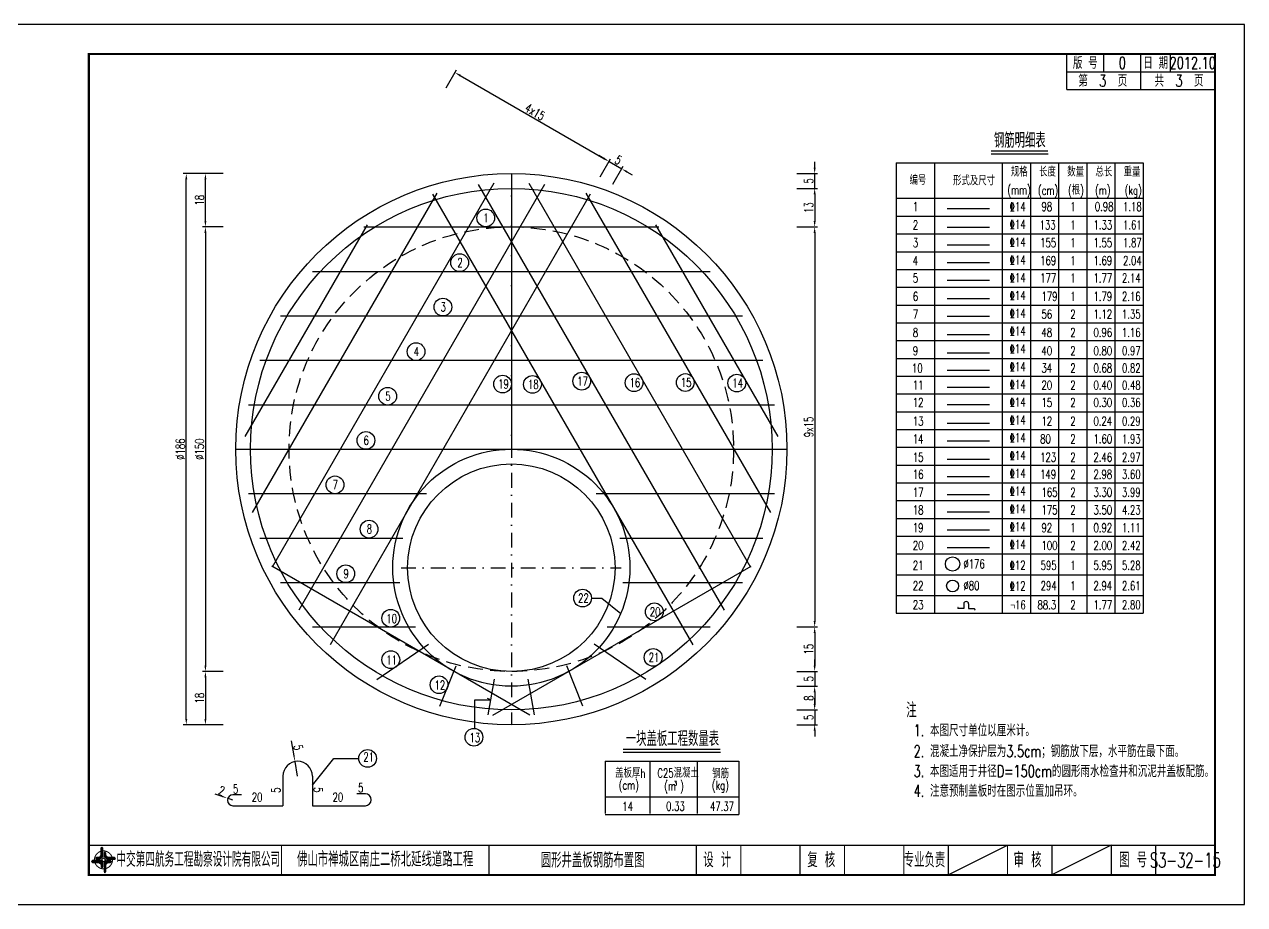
# Model space of a CAD drawing. Extents: x 5781 to 12795, y 1434 to 2653.
# Drawn here: x 7469.6 to 7881.4, y 1795.1 to 2092.1 of the extents above; entities that cross this region are included whole.
import ezdxf
from ezdxf.enums import TextEntityAlignment as Align

# ---------------------------------------------------------------- set-up
doc = ezdxf.new("R2010")
doc.units = 0
doc.header["$LTSCALE"] = 5
doc.header["$PDMODE"] = 32
doc.header["$PDSIZE"] = 0.3
doc.linetypes.add('DASHDOT', pattern=[1, 0.5, -0.25, 0, -0.25])
doc.linetypes.add('HIDDEN', pattern=[0.375, 0.25, -0.125])
doc.layers.get('0').update_dxf_attribs({"linetype": 'CONTINUOUS'})
doc.layers.get('Defpoints').update_dxf_attribs({"linetype": 'CONTINUOUS'})
for name, color, linetype in [('中心线', 2, 'DASHDOT'), ('图框', 7, 'CONTINUOUS'), ('尺寸标注', 4, 'CONTINUOUS'), ('文字', 7, 'CONTINUOUS'), ('文字字符', 7, 'CONTINUOUS'), ('结构', 7, 'CONTINUOUS'), ('钢筋', 1, 'CONTINUOUS')]:
    doc.layers.add(name, color=color, linetype=linetype)
doc.styles.get("Standard").update_dxf_attribs({"font": 'simplex1.shx', "width": 0.7, "bigfont": 'hztxt.shx'})
doc.dimstyles.new('比例1：10', dxfattribs={"dimtxt": 3, "dimasz": 2, "dimexe": 1, "dimexo": 1, "dimgap": 0.5, "dimtad": 1, "dimzin": 13, "dimdsep": 46, "dimtxsty": 'Standard', "dimcen": -0.09, "dimclrd": 256, "dimclre": 256, "dimclrt": 7, "dimaunit": 1, "dimazin": 0, "dimtfac": 0.0005, "dimtix": 1, "dimtmove": 2, "dimatfit": 3, "dimfxl": 0, "dimtolj": 1, "dimtzin": 13, "dimarcsym": 0})

# ---------------------------------------------------------------- blocks, each defined once
blk = doc.blocks.new('series')
at = {"width": 0.75}
for tag, height, p in [('页码', 4, (-35, -19)), ('图名', 5, (-220, -282)), ('图号', 5, (-20, -282))]:
    blk.add_attdef(tag, text='', height=height, dxfattribs=at).set_placement(p, align=Align.MIDDLE_CENTER)
blk = doc.blocks.new('tb')
at = {"lineweight": -3}
h = blk.add_hatch(color=256, dxfattribs=at)
h.paths.add_polyline_path([(-1.23, -0.13), (-3.78, -0.14), (-4.14, -0.41), (-1.4, -0.44), (-0.56, -1.24), (-0.54, -2.62), (-0.27, -2.2), (-0.26, -1.06)])
h.paths.add_polyline_path([(0.13, -1.08), (0.14, -3.86), (0.41, -4.26), (0.44, -1.24), (1.25, -0.43), (2.66, -0.43), (2.26, -0.16), (1.07, -0.15)])
h.paths.add_polyline_path([(1.08, 0.3), (3.62, 0.3), (4.02, 0.56), (1.25, 0.57), (0.43, 1.39), (0.43, 2.8), (0.16, 2.41), (0.15, 1.24)])
h.paths.add_polyline_path([(-0.28, 1.21), (-0.28, 3.99), (-0.56, 4.39), (-0.57, 1.41), (-1.38, 0.6), (-2.74, 0.56), (-2.33, 0.3), (-1.2, 0.29)])
for p, q in [((-0.56, 4.39), (-0.57, 1.41)), ((-1.38, 0.6), (-2.74, 0.56)), ((-0.57, 1.41), (-1.38, 0.6)), ((0.43, 2.8), (0.43, 1.39)), ((0.43, 1.39), (1.25, 0.57)), ((1.25, 0.57), (4.02, 0.56)), ((-4.14, -0.41), (-1.4, -0.44)), ((-1.4, -0.44), (-0.56, -1.24)), ((-0.56, -1.24), (-0.54, -2.62)), ((0.41, -4.26), (0.44, -1.24)), ((0.44, -1.24), (1.25, -0.43)), ((1.25, -0.43), (2.66, -0.43))]:
    blk.add_line(p, q, dxfattribs=at)
at = {"lineweight": -3, "flags": 128}
for points in [[(-0.9, 3.99), (-0.9, 1.58), (-1.53, 0.91), (-2.34, 0.91), (-2.74, 0.56), (-2.33, 0.3), (-1.2, 0.29), (-0.28, 1.21), (-0.28, 3.99), (-0.56, 4.39)], [(-0.04, 0.77), (0.68, 0.04), (-0.04, -0.69), (-0.77, 0.05)], [(3.62, 0.92), (1.43, 0.92), (0.77, 1.54), (0.77, 2.38), (0.43, 2.8), (0.16, 2.41), (0.15, 1.24), (1.08, 0.3), (3.62, 0.3), (4.02, 0.56)], [(-3.73, -0.76), (-1.54, -0.76), (-0.89, -1.39), (-0.89, -2.21), (-0.54, -2.62), (-0.27, -2.2), (-0.26, -1.06), (-1.23, -0.13), (-3.78, -0.14), (-4.14, -0.41)], [(0.75, -3.85), (0.75, -1.43), (1.4, -0.78), (2.26, -0.78), (2.66, -0.43), (2.26, -0.16), (1.07, -0.15), (0.13, -1.08), (0.14, -3.86), (0.41, -4.26)]]:
    blk.add_lwpolyline(points, close=True, dxfattribs=at)
at = {"lineweight": -3, "const_width": 0.35, "flags": 128}
for points in [[(-0.9, 3.02, 0.324167), (-3.16, -0.14)], [(2.88, 0.92, 0.324403), (-0.24, 3.15)], [(0.75, -2.86, 0.325418), (3.02, 0.26)], [(-2.98, -0.76, 0.322976), (0.14, -2.98)]]:
    blk.add_lwpolyline(points, format="xyb", dxfattribs=at)
blk = doc.blocks.new('*D688')
at = {"layer": 'Defpoints', "color": 0, "ltscale": 0.5}
for p in [(7530.71, 2041.79), (7633.95, 2041.79), (7633.95, 2023.79)]:
    blk.add_point(p, dxfattribs=at)
at = {"layer": '尺寸标注', "lineweight": -2, "ltscale": 0.5}
for p, q in [((7536.71, 2041.79), (7529.71, 2041.79)), ((7530.71, 2025.79), (7530.71, 2039.79)), ((7536.71, 2023.79), (7529.71, 2023.79))]:
    blk.add_line(p, q, dxfattribs=at)
at = {"layer": '尺寸标注', "ltscale": 0.5}
for points in [[(7530.38, 2039.79), (7531.05, 2039.79), (7530.71, 2041.79)], [(7530.38, 2025.79), (7531.05, 2025.79), (7530.71, 2023.79)]]:
    blk.add_solid(points, dxfattribs=at)
at = {"layer": '尺寸标注', "color": 7, "ltscale": 0.5, "insert": (7528.71, 2032.79), "char_height": 3, "attachment_point": 5, "rotation": 90}
blk.add_mtext('\\A1;18', dxfattribs=at)
blk = doc.blocks.new('*D689')
at = {"layer": 'Defpoints', "color": 0, "ltscale": 0.5}
for p in [(7633.95, 2023.79), (7530.71, 1873.79), (7633.95, 1873.79)]:
    blk.add_point(p, dxfattribs=at)
at = {"layer": '尺寸标注', "lineweight": -2, "ltscale": 0.5}
for p, q in [((7536.71, 2023.79), (7529.71, 2023.79)), ((7530.71, 2021.79), (7530.71, 1875.79)), ((7536.71, 1873.79), (7529.71, 1873.79))]:
    blk.add_line(p, q, dxfattribs=at)
at = {"layer": '尺寸标注', "ltscale": 0.5}
for points in [[(7530.38, 2021.79), (7531.05, 2021.79), (7530.71, 2023.79)], [(7530.38, 1875.79), (7531.05, 1875.79), (7530.71, 1873.79)]]:
    blk.add_solid(points, dxfattribs=at)
at = {"layer": '尺寸标注', "color": 7, "ltscale": 0.5, "insert": (7528.71, 1948.79), "char_height": 3, "attachment_point": 5, "rotation": 90}
blk.add_mtext('\\A1;∅150', dxfattribs=at)
blk = doc.blocks.new('*D690')
at = {"layer": 'Defpoints', "color": 0, "ltscale": 0.5}
for p in [(7633.95, 1873.79), (7530.71, 1855.79), (7633.95, 1855.79)]:
    blk.add_point(p, dxfattribs=at)
at = {"layer": '尺寸标注', "lineweight": -2, "ltscale": 0.5}
for p, q in [((7536.71, 1873.79), (7529.71, 1873.79)), ((7530.71, 1871.79), (7530.71, 1857.79)), ((7536.71, 1855.79), (7529.71, 1855.79))]:
    blk.add_line(p, q, dxfattribs=at)
at = {"layer": '尺寸标注', "ltscale": 0.5}
for points in [[(7530.38, 1871.79), (7531.05, 1871.79), (7530.71, 1873.79)], [(7530.38, 1857.79), (7531.05, 1857.79), (7530.71, 1855.79)]]:
    blk.add_solid(points, dxfattribs=at)
at = {"layer": '尺寸标注', "color": 7, "ltscale": 0.5, "insert": (7528.71, 1864.79), "char_height": 3, "attachment_point": 5, "rotation": 90}
blk.add_mtext('\\A1;18', dxfattribs=at)
blk = doc.blocks.new('*D691')
at = {"layer": 'Defpoints', "color": 0, "ltscale": 0.5}
for p in [(7524.25, 2041.79), (7633.95, 2041.79), (7633.95, 1855.79)]:
    blk.add_point(p, dxfattribs=at)
at = {"layer": '尺寸标注', "lineweight": -2, "ltscale": 0.5}
for p, q in [((7530.25, 2041.79), (7523.25, 2041.79)), ((7524.25, 1857.79), (7524.25, 2039.79)), ((7530.25, 1855.79), (7523.25, 1855.79))]:
    blk.add_line(p, q, dxfattribs=at)
at = {"layer": '尺寸标注', "ltscale": 0.5}
for points in [[(7523.92, 2039.79), (7524.59, 2039.79), (7524.25, 2041.79)], [(7523.92, 1857.79), (7524.59, 1857.79), (7524.25, 1855.79)]]:
    blk.add_solid(points, dxfattribs=at)
at = {"layer": '尺寸标注', "color": 7, "ltscale": 0.5, "insert": (7522.25, 1948.79), "char_height": 3, "attachment_point": 5, "rotation": 90}
blk.add_mtext('\\A1;∅186', dxfattribs=at)
blk = doc.blocks.new('*D692')
at = {"layer": 'Defpoints', "color": 0, "ltscale": 0.5}
for p in [(7671.23, 2043.37), (7599.31, 1928.79), (7603.64, 1926.29)]:
    blk.add_point(p, dxfattribs=at)
at = {"layer": '尺寸标注', "lineweight": -2, "ltscale": 0.5}
for p, q in [((7665.17, 2046.87), (7663.44, 2047.87)), ((7663.9, 2040.67), (7667.4, 2046.74)), ((7666.9, 2045.87), (7671.23, 2043.37)), ((7668.23, 2038.17), (7671.73, 2044.24)), ((7672.97, 2042.37), (7674.7, 2041.37))]:
    blk.add_line(p, q, dxfattribs=at)
at = {"layer": '尺寸标注', "ltscale": 0.5}
for points in [[(7665.34, 2047.16), (7665.01, 2046.58), (7666.9, 2045.87)], [(7673.13, 2042.66), (7672.8, 2042.08), (7671.23, 2043.37)]]:
    blk.add_solid(points, dxfattribs=at)
at = {"layer": '尺寸标注', "color": 7, "ltscale": 0.5, "insert": (7670.07, 2046.35), "char_height": 3, "attachment_point": 5, "rotation": 330}
blk.add_mtext('\\A1;5', dxfattribs=at)
blk = doc.blocks.new('*D693')
at = {"layer": 'Defpoints', "color": 0, "ltscale": 0.5}
for p in [(7666.9, 2045.87), (7585.28, 2024.5), (7637.24, 1994.5)]:
    blk.add_point(p, dxfattribs=at)
at = {"layer": '尺寸标注', "lineweight": -2, "ltscale": 0.5}
for p, q in [((7611.94, 2070.67), (7615.44, 2076.74)), ((7616.67, 2074.87), (7665.17, 2046.87)), ((7663.9, 2040.67), (7667.4, 2046.74))]:
    blk.add_line(p, q, dxfattribs=at)
at = {"layer": '尺寸标注', "ltscale": 0.5}
for points in [[(7616.84, 2075.16), (7616.51, 2074.58), (7614.94, 2075.87)], [(7665.34, 2047.16), (7665.01, 2046.58), (7666.9, 2045.87)]]:
    blk.add_solid(points, dxfattribs=at)
at = {"layer": '尺寸标注', "color": 7, "ltscale": 0.5, "insert": (7641.92, 2062.6), "char_height": 3, "attachment_point": 5, "rotation": 330}
blk.add_mtext('\\A1;4x15', dxfattribs=at)
blk = doc.blocks.new('*D694')
at = {"layer": 'Defpoints', "color": 0, "ltscale": 0.5}
for p in [(7633.95, 2041.79), (7736.3, 2041.79), (7633.95, 2036.79)]:
    blk.add_point(p, dxfattribs=at)
at = {"layer": '尺寸标注', "lineweight": -2, "ltscale": 0.5}
for p, q in [((7736.3, 2043.79), (7736.3, 2045.79)), ((7730.3, 2041.79), (7737.3, 2041.79)), ((7736.3, 2036.79), (7736.3, 2041.79)), ((7730.3, 2036.79), (7737.3, 2036.79)), ((7736.3, 2034.79), (7736.3, 2032.79))]:
    blk.add_line(p, q, dxfattribs=at)
at = {"layer": '尺寸标注', "ltscale": 0.5}
for points in [[(7735.96, 2043.79), (7736.63, 2043.79), (7736.3, 2041.79)], [(7735.96, 2034.79), (7736.63, 2034.79), (7736.3, 2036.79)]]:
    blk.add_solid(points, dxfattribs=at)
at = {"layer": '尺寸标注', "color": 7, "ltscale": 0.5, "insert": (7734.3, 2039.29), "char_height": 3, "attachment_point": 5, "rotation": 90}
blk.add_mtext('\\A1;5', dxfattribs=at)
blk = doc.blocks.new('*D695')
at = {"layer": 'Defpoints', "color": 0, "ltscale": 0.5}
for p in [(7633.95, 2036.79), (7633.95, 2023.79), (7736.3, 2023.79)]:
    blk.add_point(p, dxfattribs=at)
at = {"layer": '尺寸标注', "lineweight": -2, "ltscale": 0.5}
for p, q in [((7730.3, 2036.79), (7737.3, 2036.79)), ((7736.3, 2034.79), (7736.3, 2025.79)), ((7730.3, 2023.79), (7737.3, 2023.79))]:
    blk.add_line(p, q, dxfattribs=at)
at = {"layer": '尺寸标注', "ltscale": 0.5}
for points in [[(7735.96, 2034.79), (7736.63, 2034.79), (7736.3, 2036.79)], [(7735.96, 2025.79), (7736.63, 2025.79), (7736.3, 2023.79)]]:
    blk.add_solid(points, dxfattribs=at)
at = {"layer": '尺寸标注', "color": 7, "ltscale": 0.5, "insert": (7734.3, 2030.29), "char_height": 3, "attachment_point": 5, "rotation": 90}
blk.add_mtext('\\A1;13', dxfattribs=at)
blk = doc.blocks.new('*D696')
at = {"layer": 'Defpoints', "color": 0, "ltscale": 0.5}
for p in [(7633.95, 2023.79), (7701.03, 1888.79), (7736.3, 1888.79)]:
    blk.add_point(p, dxfattribs=at)
at = {"layer": '尺寸标注', "lineweight": -2, "ltscale": 0.5}
for p, q in [((7730.3, 2023.79), (7737.3, 2023.79)), ((7736.3, 2021.79), (7736.3, 1890.79)), ((7730.3, 1888.79), (7737.3, 1888.79))]:
    blk.add_line(p, q, dxfattribs=at)
at = {"layer": '尺寸标注', "ltscale": 0.5}
for points in [[(7735.96, 2021.79), (7736.63, 2021.79), (7736.3, 2023.79)], [(7735.96, 1890.79), (7736.63, 1890.79), (7736.3, 1888.79)]]:
    blk.add_solid(points, dxfattribs=at)
at = {"layer": '尺寸标注', "color": 7, "ltscale": 0.5, "insert": (7734.3, 1956.29), "char_height": 3, "attachment_point": 5, "rotation": 90}
blk.add_mtext('\\A1;9x15', dxfattribs=at)
blk = doc.blocks.new('*D697')
at = {"layer": 'Defpoints', "color": 0, "ltscale": 0.5}
for p in [(7666.26, 1888.79), (7633.95, 1873.79), (7736.3, 1873.79)]:
    blk.add_point(p, dxfattribs=at)
at = {"layer": '尺寸标注', "lineweight": -2, "ltscale": 0.5}
for p, q in [((7730.3, 1888.79), (7737.3, 1888.79)), ((7736.3, 1886.79), (7736.3, 1875.79)), ((7730.3, 1873.79), (7737.3, 1873.79))]:
    blk.add_line(p, q, dxfattribs=at)
at = {"layer": '尺寸标注', "ltscale": 0.5}
for points in [[(7735.96, 1886.79), (7736.63, 1886.79), (7736.3, 1888.79)], [(7735.96, 1875.79), (7736.63, 1875.79), (7736.3, 1873.79)]]:
    blk.add_solid(points, dxfattribs=at)
at = {"layer": '尺寸标注', "color": 7, "ltscale": 0.5, "insert": (7734.3, 1881.29), "char_height": 3, "attachment_point": 5, "rotation": 90}
blk.add_mtext('\\A1;15', dxfattribs=at)
blk = doc.blocks.new('*D698')
at = {"layer": 'Defpoints', "color": 0, "ltscale": 0.5}
for p in [(7633.95, 1873.79), (7633.95, 1868.79), (7736.3, 1868.79)]:
    blk.add_point(p, dxfattribs=at)
at = {"layer": '尺寸标注', "lineweight": -2, "ltscale": 0.5}
for p, q in [((7736.3, 1875.79), (7736.3, 1877.79)), ((7730.3, 1873.79), (7737.3, 1873.79)), ((7736.3, 1873.79), (7736.3, 1868.79)), ((7730.3, 1868.79), (7737.3, 1868.79)), ((7736.3, 1866.79), (7736.3, 1864.79))]:
    blk.add_line(p, q, dxfattribs=at)
at = {"layer": '尺寸标注', "ltscale": 0.5}
for points in [[(7735.96, 1875.79), (7736.63, 1875.79), (7736.3, 1873.79)], [(7735.96, 1866.79), (7736.63, 1866.79), (7736.3, 1868.79)]]:
    blk.add_solid(points, dxfattribs=at)
at = {"layer": '尺寸标注', "color": 7, "ltscale": 0.5, "insert": (7734.3, 1871.29), "char_height": 3, "attachment_point": 5, "rotation": 90}
blk.add_mtext('\\A1;5', dxfattribs=at)
blk = doc.blocks.new('*D699')
at = {"layer": 'Defpoints', "color": 0, "ltscale": 0.5}
for p in [(7633.95, 1868.79), (7633.95, 1860.79), (7736.3, 1860.79)]:
    blk.add_point(p, dxfattribs=at)
at = {"layer": '尺寸标注', "lineweight": -2, "ltscale": 0.5}
for p, q in [((7730.3, 1868.79), (7737.3, 1868.79)), ((7736.3, 1866.79), (7736.3, 1862.79)), ((7730.3, 1860.79), (7737.3, 1860.79))]:
    blk.add_line(p, q, dxfattribs=at)
at = {"layer": '尺寸标注', "ltscale": 0.5}
for points in [[(7735.96, 1866.79), (7736.63, 1866.79), (7736.3, 1868.79)], [(7735.96, 1862.79), (7736.63, 1862.79), (7736.3, 1860.79)]]:
    blk.add_solid(points, dxfattribs=at)
at = {"layer": '尺寸标注', "color": 7, "ltscale": 0.5, "insert": (7734.3, 1864.79), "char_height": 3, "attachment_point": 5, "rotation": 90}
blk.add_mtext('\\A1;8', dxfattribs=at)
blk = doc.blocks.new('*D700')
at = {"layer": 'Defpoints', "color": 0, "ltscale": 0.5}
for p in [(7633.95, 1860.79), (7633.95, 1855.79), (7736.3, 1855.79)]:
    blk.add_point(p, dxfattribs=at)
at = {"layer": '尺寸标注', "lineweight": -2, "ltscale": 0.5}
for p, q in [((7736.3, 1862.79), (7736.3, 1864.79)), ((7730.3, 1860.79), (7737.3, 1860.79)), ((7736.3, 1860.79), (7736.3, 1855.79)), ((7730.3, 1855.79), (7737.3, 1855.79)), ((7736.3, 1853.79), (7736.3, 1851.79))]:
    blk.add_line(p, q, dxfattribs=at)
at = {"layer": '尺寸标注', "ltscale": 0.5}
for points in [[(7735.96, 1862.79), (7736.63, 1862.79), (7736.3, 1860.79)], [(7735.96, 1853.79), (7736.63, 1853.79), (7736.3, 1855.79)]]:
    blk.add_solid(points, dxfattribs=at)
at = {"layer": '尺寸标注', "color": 7, "ltscale": 0.5, "insert": (7734.3, 1858.29), "char_height": 3, "attachment_point": 5, "rotation": 90}
blk.add_mtext('\\A1;5', dxfattribs=at)
blk = doc.blocks.new('DIM')
at = {"layer": '尺寸标注'}
blk.add_solid([(-1, -0.125), (-1, 0.125), (0, 0)], dxfattribs=at)
blk = doc.blocks.new('123')
at = {"layer": '图框'}
blk.add_lwpolyline([(6201.38, 2092.12), (6201.38, 2389.12), (5781.38, 2389.12), (5781.38, 2092.12)], close=True, dxfattribs=at)

msp = doc.modelspace()

# ---------------------------------------------------------------- linework, layer by layer
for p, q in [((7795.8445, 2048.435), (7815.0738, 2048.435)), ((7671.6288, 1846.5365), (7704.4757, 1846.5365))]:
    msp.add_line(p, q)
at = {"const_width": 0.4}
for points in [[(7795.8445, 2049.435), (7815.0738, 2049.435)], [(7671.6288, 1847.5365), (7704.4757, 1847.5365)]]:
    msp.add_lwpolyline(points, dxfattribs=at)
at = {"layer": '中心线', "ltscale": 2}
for p, q in [((7633.949, 2041.7896), (7633.949, 1855.7896)), ((7540.949, 1948.7896), (7726.949, 1948.7896)), ((7596.7262, 1908.7896), (7671.0055, 1908.7896))]:
    msp.add_line(p, q, dxfattribs=at)
at = {"layer": '图框'}
for p, q in [((7821.3768, 2070.1207), (7821.3768, 2082.1207)), ((7833.8768, 2076.1207), (7833.8768, 2082.1207)), ((7846.3768, 2076.1207), (7846.3768, 2082.1207)), ((7856.3768, 2076.1207), (7856.3768, 2082.1207)), ((7821.3768, 2076.1207), (7871.3768, 2076.1207)), ((7846.3768, 2070.1207), (7846.3768, 2076.1207)), ((7821.3768, 2070.1207), (7871.3768, 2070.1207)), ((7781.3768, 1805.1207), (7801.3768, 1815.1207)), ((7836.3768, 1815.1207), (7816.3768, 1805.1207))]:
    msp.add_line(p, q, dxfattribs=at)
for points, const_width in [([(7871.3768, 2082.1207), (7491.3768, 2082.1207), (7491.3768, 1805.1207), (7871.3768, 1805.1207), (7871.3768, 2082.1207)], 0.7), ([(7491.3768, 1815.1207), (7871.3768, 1815.1207)], 0.4), ([(7556.3768, 1815.1207), (7556.3768, 1805.1207)], 0.4), ([(7626.3768, 1805.1207), (7626.3768, 1815.1207)], 0.4), ([(7696.3768, 1805.1207), (7696.3768, 1815.1207)], 0.4), ([(7711.3768, 1805.1207), (7711.3768, 1815.1207)], 0.4), ([(7731.3768, 1805.1207), (7731.3768, 1815.1207)], 0.4), ([(7746.3768, 1805.1207), (7746.3768, 1815.1207)], 0.4), ([(7766.3768, 1805.1207), (7766.3768, 1815.1207)], 0.4), ([(7766.3768, 1805.1207), (7766.3768, 1815.1207)], 0.4), ([(7781.3768, 1805.1207), (7781.3768, 1815.1207)], 0.4), ([(7801.3768, 1805.1207), (7801.3768, 1815.1207)], 0.4), ([(7816.3768, 1805.1207), (7816.3768, 1815.1207)], 0.4), ([(7836.3768, 1805.1207), (7836.3768, 1815.1207)], 0.4), ([(7851.3768, 1805.1207), (7851.3768, 1815.1207)], 0.4)]:
    msp.add_lwpolyline(points, dxfattribs=dict(at, const_width=const_width))
at = {"layer": '尺寸标注', "ltscale": 0.5}
for p, q in [((7660.9869, 1898.544), (7664.4243, 1898.544)), ((7664.4243, 1898.544), (7670.8382, 1893.3239)), ((7621.5741, 1854.5809), (7621.5741, 1864.1801)), ((7621.5741, 1864.1801), (7627.0298, 1864.1801)), ((7627.0298, 1864.1801), (7625.8657, 1864.6254))]:
    msp.add_line(p, q, dxfattribs=at)
at = {"layer": '尺寸标注', "color": 1}
for p, q in [((7786.5807, 1895.0515), (7784.7611, 1895.0515)), ((7786.5807, 1896.571), (7786.5807, 1895.0515)), ((7788.2425, 1896.571), (7788.2425, 1895.0515)), ((7788.2425, 1895.0515), (7790.2297, 1895.0515)), ((7556.8385, 1838.4626), (7556.8385, 1828.488)), ((7566.8385, 1838.4626), (7566.8385, 1828.488)), ((7584.6769, 1832.5126), (7581.8006, 1832.5126)), ((7542.8826, 1832.1494), (7540.0063, 1832.1494)), ((7540.0063, 1828.488), (7556.8385, 1828.488)), ((7566.8385, 1828.488), (7584.6769, 1828.488))]:
    msp.add_line(p, q, dxfattribs=at)
at = {"layer": '尺寸标注'}
for p, q in [((7559.6859, 1850.3357), (7560.5898, 1845.3503)), ((7561.8385, 1838.4626), (7560.9466, 1843.3824)), ((7566.8385, 1835.3873), (7574.083, 1844.4446)), ((7574.083, 1844.4446), (7582.4488, 1844.4446)), ((7533.8563, 1832.5235), (7536.241, 1831.6686)), ((7540.0063, 1830.3187), (7538.1237, 1830.9936))]:
    msp.add_line(p, q, dxfattribs=at)
for centre in [(7625.2939, 2026.8087), (7616.5148, 2011.7261), (7610.8588, 1996.7537), (7601.7862, 1981.703), (7631.0023, 1970.7622), (7641.0741, 1970.6567), (7657.7114, 1971.7418), (7675.3611, 1971.2297), (7692.6455, 1971.2852), (7710.0316, 1971.1055), (7592.2072, 1966.6446), (7584.8814, 1951.737), (7574.4306, 1936.7522), (7585.9294, 1921.8051), (7578.0742, 1906.7572), (7657.9917, 1898.544), (7593.2575, 1891.7494), (7682.1898, 1893.9068), (7593.2667, 1877.7626), (7681.8042, 1878.522), (7609.5433, 1869.3145), (7621.3251, 1851.596), (7585.4441, 1844.4446)]:
    msp.add_circle(centre, 2.9952, dxfattribs=at)
at = {"layer": '尺寸标注', "color": 1}
for centre, radius, start, end in [((7784.7611, 1895.2378), 0.1863, 90, 270), ((7787.4116, 1896.571), 0.8309, 0, 180), ((7790.2297, 1894.6698), 0.1863, 270, 90), ((7561.8385, 1838.4626), 5, 0, 180), ((7584.6769, 1830.5003), 2.0123, 270, 90), ((7540.0063, 1830.3187), 1.8307, 90, 270)]:
    msp.add_arc(centre, radius, start, end, dxfattribs=at)
at = {"layer": '文字'}
for p, q in [((7809.1009, 2045.435), (7809.1009, 1893.435)), ((7818.6155, 2045.435), (7818.6155, 1893.435)), ((7828.1301, 2045.435), (7828.1301, 1893.435)), ((7837.6447, 2045.435), (7837.6447, 1893.435)), ((7763.7591, 2033.435), (7847.1593, 2033.435)), ((7763.7591, 2027.435), (7847.1593, 2027.435)), ((7763.7591, 2021.435), (7847.1593, 2021.435)), ((7763.7591, 2015.435), (7847.1593, 2015.435)), ((7763.7591, 2009.435), (7847.1593, 2009.435)), ((7763.7591, 2003.435), (7847.1593, 2003.435)), ((7763.7591, 1997.435), (7847.1593, 1997.435)), ((7763.7591, 1991.435), (7847.1593, 1991.435)), ((7763.7591, 1985.435), (7847.1593, 1985.435)), ((7763.7591, 1979.435), (7847.1593, 1979.435)), ((7763.7591, 1973.435), (7847.1593, 1973.435)), ((7763.7591, 1967.435), (7847.1593, 1967.435)), ((7763.7591, 1961.435), (7847.1593, 1961.435)), ((7763.7591, 1955.435), (7847.1593, 1955.435)), ((7763.7591, 1949.435), (7847.1593, 1949.435)), ((7763.7591, 1943.435), (7847.1593, 1943.435)), ((7763.7591, 1937.435), (7847.1593, 1937.435)), ((7763.7591, 1931.435), (7847.1593, 1931.435)), ((7763.7591, 1925.435), (7847.1593, 1925.435)), ((7763.7591, 1919.435), (7847.1593, 1919.435)), ((7763.7591, 1913.435), (7847.1593, 1913.435)), ((7763.7591, 1906.435), (7847.1593, 1906.435)), ((7763.7591, 1899.435), (7847.1593, 1899.435)), ((7680.6444, 1843.5365), (7680.6444, 1825.9095)), ((7696.6444, 1843.5365), (7696.6444, 1825.9095)), ((7665.6444, 1831.5365), (7710.7492, 1831.5365))]:
    msp.add_line(p, q, dxfattribs=at)
at = {"layer": '文字字符', "color": 1, "linetype": 'ByBlock'}
for p, q in [((7763.7591, 2045.435), (7763.7591, 1893.435)), ((7763.7591, 2045.435), (7847.1593, 2045.435)), ((7847.1593, 2045.435), (7847.1593, 1893.435)), ((7763.7591, 1893.435), (7847.1593, 1893.435)), ((7665.6444, 1843.5365), (7710.7492, 1843.5365)), ((7665.6444, 1843.5365), (7665.6444, 1825.9095)), ((7710.7492, 1843.5365), (7710.7492, 1825.5365)), ((7665.6444, 1825.5365), (7710.7492, 1825.5365))]:
    msp.add_line(p, q, dxfattribs=at)
at = {"layer": '文字字符', "linetype": 'ByBlock'}
for p, q in [((7776.7591, 2045.435), (7776.7591, 1893.435)), ((7799.5864, 2045.435), (7799.5864, 1893.435))]:
    msp.add_line(p, q, dxfattribs=at)
at = {"layer": '结构'}
for centre, radius in [((7633.949, 1948.7896), 93), ((7633.949, 1908.7896), 35)]:
    msp.add_circle(centre, radius, dxfattribs=at)
at = {"layer": '结构', "linetype": 'HIDDEN', "ltscale": 4}
msp.add_circle((7633.949, 1948.7896), 75, dxfattribs=at)
at = {"layer": '钢筋'}
for p, q in [((7628.0643, 2038.597), (7553.2311, 1908.9822)), ((7633.949, 2038.7832), (7633.949, 1948.7896)), ((7639.8337, 2038.597), (7714.6668, 1908.9822)), ((7608.7821, 2035.1993), (7546.5326, 1927.38)), ((7645.0959, 2038.0966), (7562.1803, 1894.4826)), ((7660.5033, 2034.783), (7572.7537, 1882.7962)), ((7607.3947, 2034.783), (7695.1443, 1882.7962)), ((7622.8021, 2038.0966), (7705.7177, 1894.4826)), ((7659.1159, 2035.1993), (7721.3654, 1927.38)), ((7780.9816, 2029.9588), (7795.3119, 2029.9588)), ((7585.2825, 2024.4968), (7544.0514, 1953.0825)), ((7584.1996, 2023.7896), (7683.6984, 2023.7896)), ((7682.6155, 2024.4968), (7723.8465, 1953.0825)), ((7780.9816, 2023.754), (7795.3119, 2023.754)), ((7780.9816, 2017.7733), (7795.3119, 2017.7733)), ((7780.9816, 2011.7268), (7795.3119, 2011.7268)), ((7566.8669, 2008.7896), (7701.031, 2008.7896)), ((7780.9816, 2005.8591), (7795.3119, 2005.8591)), ((7780.9816, 1999.6422), (7795.3119, 1999.6422)), ((7556.0067, 1993.7896), (7711.8913, 1993.7896)), ((7780.9816, 1993.6645), (7795.3119, 1993.6645)), ((7780.9816, 1987.4809), (7795.3119, 1987.4809)), ((7780.9816, 1981.2865), (7795.3119, 1981.2865)), ((7549.0962, 1978.7896), (7718.8018, 1978.7896)), ((7780.9816, 1975.452), (7795.3119, 1975.452)), ((7780.9816, 1969.6918), (7795.3119, 1969.6918)), ((7545.2078, 1963.7896), (7722.6902, 1963.7896)), ((7780.9816, 1963.8461), (7795.3119, 1963.8461)), ((7780.9816, 1957.5429), (7795.3119, 1957.5429)), ((7543.949, 1948.7896), (7723.949, 1948.7896)), ((7780.9816, 1951.5548), (7795.3119, 1951.5548)), ((7780.9816, 1945.3776), (7795.3119, 1945.3776)), ((7780.9816, 1939.6023), (7795.3119, 1939.6023)), ((7545.2078, 1933.7896), (7605.3308, 1933.7896)), ((7662.5672, 1933.7896), (7722.6902, 1933.7896)), ((7780.9816, 1933.5439), (7795.3119, 1933.5439)), ((7780.9816, 1927.5948), (7795.3119, 1927.5948)), ((7549.0962, 1918.7896), (7597.2884, 1918.7896)), ((7670.6096, 1918.7896), (7718.8018, 1918.7896)), ((7780.9816, 1921.5948), (7795.3119, 1921.5948)), ((7780.9816, 1915.5948), (7795.3119, 1915.5948)), ((7640.1777, 1859.0054), (7553.0792, 1909.2918)), ((7627.7202, 1859.0054), (7714.8188, 1909.2918)), ((7556.0067, 1903.7896), (7596.2794, 1903.7896)), ((7671.6186, 1903.7896), (7711.8913, 1903.7896)), ((7566.8669, 1888.7896), (7601.638, 1888.7896)), ((7666.26, 1888.7896), (7701.031, 1888.7896)), ((7588.608, 1871.0452), (7606.0196, 1883.0224)), ((7679.29, 1871.0452), (7661.8784, 1883.0224)), ((7609.8404, 1862.0787), (7615.2721, 1875.6962)), ((7658.0576, 1862.0787), (7652.6259, 1875.6962)), ((7626.1687, 1859.1702), (7628.2336, 1871.1832)), ((7641.7293, 1859.1702), (7639.6644, 1871.1832))]:
    msp.add_line(p, q, dxfattribs=at)
for centre, radius in [((7633.949, 1948.7896), 88), ((7633.949, 1908.7896), 40), ((7782.8376, 1910.0501), 2.4199), ((7782.8376, 1902.6366), 2)]:
    msp.add_circle(centre, radius, dxfattribs=at)

# ---------------------------------------------------------------- block references
at = {"layer": '图框'}
ref = msp.add_blockref('series', (7881.3768, 2092.1207), dxfattribs=at)
ref.add_attrib('页码', '第  3  页    共  3  页', dxfattribs={"layer": '0', "height": 4, "width": 0.7}).set_placement((7846.3768, 2073.1207), align=Align.MIDDLE_CENTER)
ref.add_attrib('图名', '圆形井盖板钢筋布置图', dxfattribs={"layer": '0', "height": 5, "width": 0.7}).set_placement((7661.3768, 1810.1207), align=Align.MIDDLE_CENTER)
ref.add_attrib('图号', 'S3-32-15', dxfattribs={"layer": '0', "height": 5, "width": 0.65}).set_placement((7861.3768, 1810.1207), align=Align.MIDDLE_CENTER)
at = {"layer": '图框', "lineweight": -3}
msp.add_blockref('tb', (7496.3725, 1810.1261), dxfattribs=at)
at = {"layer": '尺寸标注'}
msp.add_blockref('123', (1680, -297), dxfattribs=at)
at = {"layer": '尺寸标注', "yscale": 2, "zscale": 2}
for p, xscale, rotation in [((7560.9466, 1843.3824), 1.999999999999856, 280.2758838334337), ((7538.1237, 1830.9936), 1.999999999999437, 340.2770055638721)]:
    msp.add_blockref('DIM', p, dxfattribs=dict(at, xscale=xscale, rotation=rotation))

# ---------------------------------------------------------------- texts
at = {"layer": '图框', "color": 7}
for s, height, width, p in [('版 号', 4, 0.7, (7827.6268, 2079.1207)), ('0', 4, 0.7, (7840.1268, 2079.1207)), ('日 期', 4, 0.7, (7851.3768, 2079.1207)), ('2012.10', 4, 0.7, (7863.8768, 2079.1207)), ('中交第四航务工程勘察设计院有限公司', 5, 0.65, (7528.3076, 1810.3692)), ('佛山市禅城区南庄二桥北延线道路工程', 5, 0.7, (7591.3768, 1810.4354)), ('设 计', 5, 0.7, (7703.4214, 1810.2153)), ('复 核', 5, 0.7, (7738.5163, 1810.2153)), ('专业负责', 5, 0.7, (7773.367, 1810.2153)), ('审 核', 5, 0.7, (7808.1408, 1810.2153)), ('图 号', 5, 0.7, (7843.76, 1810.2153))]:
    msp.add_text(s, height=height, dxfattribs=dict(at, width=width)).set_placement(p, align=Align.MIDDLE_CENTER)
at = {"layer": '图框', "color": 7, "width": 0.7}
msp.add_text('注', height=5, dxfattribs=at).set_placement((7767.1914, 1863.216), align=Align.TOP_LEFT)
at = {"layer": '尺寸标注', "color": 7, "width": 0.7}
for s, p in [('1', (7624.4991, 2025.3401)), ('2', (7615.72, 2010.2576)), ('3', (7610.064, 1995.2851)), ('4', (7600.9914, 1980.2344)), ('19', (7629.4853, 1969.2783)), ('17', (7656.1944, 1970.2579)), ('16', (7673.8442, 1969.7457)), ('15', (7691.1286, 1969.8013)), ('14', (7708.5147, 1969.6216)), ('5', (7591.4124, 1965.176)), ('18', (7639.5572, 1969.1727)), ('6', (7584.0866, 1950.2684)), ('7', (7573.6358, 1935.2836)), ('8', (7585.1346, 1920.3365)), ('9', (7577.2794, 1905.2886)), ('22', (7656.4748, 1897.0601)), ('20', (7680.6729, 1892.4229)), ('10', (7591.7568, 1890.118)), ('11', (7591.7659, 1876.1312)), ('21', (7680.2872, 1877.0381)), ('12', (7608.0425, 1867.6831)), ('13', (7619.8243, 1849.9647)), ('21', (7584.0196, 1843.441)), ('5', (7540.0043, 1832.6339)), ('20', (7546.3517, 1829.8605)), ('20', (7573.6084, 1829.8605)), ('5', (7582.2346, 1833.0506))]:
    msp.add_text(s, height=3, dxfattribs=at).set_placement(p)
at = {"layer": '尺寸标注', "color": 7, "linetype": 'Continuous', "width": 0.7}
for s, p in [('1. 本图尺寸单位以厘米计。', (7769.6841, 1851.9164)), ('2. 混凝土净保护层为3.5cm；钢筋放下层，水平筋在最下面。', (7769.6841, 1844.8794)), ('3. 本图适用于井径D=150cm的圆形雨水检查井和沉泥井盖板配筋。', (7769.6841, 1838.1398)), ('4. 注意预制盖板时在图示位置加吊环。', (7769.6841, 1831.4851))]:
    msp.add_text(s, height=4, dxfattribs=at).set_placement(p)
at = {"layer": '尺寸标注', "color": 7, "width": 0.7}
for rotation, p in [(90, (7555.9982, 1832.8369)), (270, (7567.2746, 1834.7181))]:
    msp.add_text('5', height=3, rotation=rotation, dxfattribs=at).set_placement(p)
at = {"layer": '尺寸标注', "color": 7, "char_height": 3, "attachment_point": 5}
for s, insert, rotation in [('\\A1;5', (7562.0316, 1848.1428), 280.275884), ('\\A1;2', (7536.1869, 1833.5487), 340.277006)]:
    msp.add_mtext(s, dxfattribs=dict(at, insert=insert, rotation=rotation))
at = {"layer": '文字', "color": 7, "width": 0.7}
for s, height, p in [('钢筋明细表', 5, (7796.7745, 2050.4982)), ('规格', 3, (7802.5002, 2040.8192)), ('长度', 3, (7812.0148, 2040.8192)), ('数量', 3, (7821.5293, 2040.8192)), ('总长', 3, (7831.0439, 2040.8192)), ('重量', 3, (7840.5585, 2040.8192)), ('编号', 3, (7768.3113, 2038.0178)), ('形式及尺寸', 3, (7782.9905, 2037.8653)), ('(mm)', 3, (7801.3185, 2034.7483)), ('(cm)', 3, (7811.6456, 2034.6316)), ('(根)', 3, (7821.7929, 2034.682)), ('(m)', 3, (7830.9274, 2034.682)), ('(kg)', 3, (7840.9231, 2034.682)), ('1', 3, (7769.4316, 2029.1557)), ('%%13214', 3, (7802.0736, 2029.1557)), ('98', 3, (7812.8522, 2029.1557)), ('1', 3, (7822.5694, 2029.1557)), ('0.98', 3, (7830.8373, 2029.1557)), ('1.18', 3, (7840.3519, 2029.1557)), ('2', 3, (7769.4316, 2022.9509)), ('%%13214', 3, (7802.0736, 2023.1557)), ('133', 3, (7812.2073, 2022.9509)), ('1', 3, (7822.5694, 2022.9509)), ('1.33', 3, (7830.382, 2022.9509)), ('1.61', 3, (7840.3519, 2022.9509)), ('3', 3, (7769.4316, 2016.9702)), ('%%13214', 3, (7802.0736, 2017.1557)), ('155', 3, (7812.3942, 2016.9702)), ('1', 3, (7822.5694, 2016.9702)), ('1.55', 3, (7830.382, 2016.9702)), ('1.87', 3, (7840.3519, 2016.9702)), ('4', 3, (7769.4316, 2010.9237)), ('%%13214', 3, (7802.0736, 2011.1557)), ('169', 3, (7812.3942, 2010.9237)), ('1', 3, (7822.5694, 2010.9237)), ('1.69', 3, (7830.382, 2010.9237)), ('2.04', 3, (7840.3519, 2010.9237)), ('5', 3, (7769.4316, 2005.056)), ('%%13214', 3, (7802.0736, 2005.1557)), ('177', 3, (7812.3942, 2005.056)), ('1', 3, (7822.5694, 2005.056)), ('1.77', 3, (7830.382, 2005.056)), ('2.14', 3, (7839.9944, 2005.056)), ('6', 3, (7769.4316, 1998.8391)), ('%%13214', 3, (7802.0736, 1999.1557)), ('179', 3, (7812.8522, 1998.8391)), ('1', 3, (7822.5694, 1998.8391)), ('1.79', 3, (7830.382, 1998.8391)), ('2.16', 3, (7839.9944, 1998.8391)), ('7', 3, (7769.4316, 1992.8614)), ('%%13214', 3, (7802.0736, 1993.1557)), ('56', 3, (7812.8522, 1992.8614)), ('2', 3, (7822.5694, 1992.8614)), ('1.12', 3, (7830.382, 1992.8614)), ('1.35', 3, (7839.9944, 1992.8614)), ('8', 3, (7769.4316, 1986.6778)), ('%%13214', 3, (7802.0736, 1987.1557)), ('48', 3, (7812.8522, 1986.6778)), ('2', 3, (7822.5694, 1986.6778)), ('0.96', 3, (7830.382, 1986.6778)), ('1.16', 3, (7839.9944, 1986.6778)), ('9', 3, (7769.4316, 1980.4834)), ('%%13214', 3, (7802.0736, 1981.1557)), ('40', 3, (7812.8522, 1980.4834)), ('2', 3, (7822.5694, 1980.4834)), ('0.80', 3, (7830.382, 1980.4834)), ('0.97', 3, (7839.9944, 1980.4834)), ('10', 3, (7769.1653, 1974.6489)), ('%%13214', 3, (7802.0736, 1975.1557)), ('34', 3, (7812.8522, 1974.6489)), ('2', 3, (7822.5694, 1974.6489)), ('0.68', 3, (7830.382, 1974.6489)), ('0.82', 3, (7839.9944, 1974.6489)), ('11', 3, (7769.4316, 1968.8887)), ('%%13214', 3, (7802.0736, 1969.1557)), ('20', 3, (7812.8522, 1968.8887)), ('2', 3, (7822.5694, 1968.8887)), ('0.40', 3, (7830.382, 1968.8887)), ('0.48', 3, (7839.9944, 1968.8887)), ('12', 3, (7769.4316, 1963.043)), ('%%13214', 3, (7802.0736, 1963.1557)), ('15', 3, (7812.8522, 1963.043)), ('2', 3, (7822.5694, 1963.043)), ('0.30', 3, (7830.382, 1963.043)), ('0.36', 3, (7839.9944, 1963.043)), ('%%13214', 3, (7802.0736, 1957.1557)), ('13', 3, (7769.4316, 1956.7398)), ('12', 3, (7812.8522, 1956.7398)), ('2', 3, (7822.5694, 1956.7398)), ('0.24', 3, (7830.382, 1956.7398)), ('0.29', 3, (7839.9944, 1956.7398)), ('14', 3, (7769.4316, 1950.7517)), ('%%13214', 3, (7802.0736, 1951.1557)), ('80', 3, (7812.3942, 1950.7517)), ('2', 3, (7822.5694, 1950.7517)), ('1.60', 3, (7830.382, 1950.7517)), ('1.93', 3, (7839.9944, 1950.7517)), ('15', 3, (7769.4316, 1944.5745)), ('%%13214', 3, (7802.0736, 1945.1557)), ('123', 3, (7812.3942, 1944.5745)), ('2', 3, (7822.5694, 1944.5745)), ('2.46', 3, (7830.382, 1944.5745)), ('2.97', 3, (7839.9944, 1944.5745)), ('16', 3, (7769.4316, 1938.7991)), ('%%13214', 3, (7802.0736, 1939.1557)), ('149', 3, (7812.3942, 1938.7991)), ('2', 3, (7822.5694, 1938.7991)), ('2.98', 3, (7830.382, 1938.7991)), ('3.60', 3, (7839.9944, 1938.7991)), ('17', 3, (7769.4316, 1932.7408)), ('%%13214', 3, (7802.0736, 1933.1557)), ('165', 3, (7812.8522, 1932.7408)), ('2', 3, (7822.5694, 1932.7408)), ('3.30', 3, (7830.382, 1932.7408)), ('3.99', 3, (7839.9944, 1932.7408)), ('18', 3, (7769.4316, 1926.7917)), ('%%13214', 3, (7802.0736, 1927.1557)), ('175', 3, (7812.8522, 1926.7917)), ('2', 3, (7822.5694, 1926.7917)), ('3.50', 3, (7830.382, 1926.7917)), ('4.23', 3, (7839.9944, 1926.7917)), ('19', 3, (7769.4316, 1920.7917)), ('%%13214', 3, (7802.0736, 1921.1557)), ('92', 3, (7812.8522, 1920.7917)), ('1', 3, (7822.5694, 1920.7917)), ('0.92', 3, (7830.382, 1920.7917)), ('1.11', 3, (7839.9944, 1920.7917)), ('20', 3, (7769.4316, 1914.7917)), ('%%13214', 3, (7802.0736, 1915.1557)), ('100', 3, (7812.8522, 1914.7917)), ('2', 3, (7822.5694, 1914.7917)), ('2.00', 3, (7830.382, 1914.7917)), ('2.42', 3, (7839.9944, 1914.7917)), ('21', 3, (7769.4316, 1908.0774)), ('%%C176', 3, (7786.5072, 1908.5698)), ('%%13212', 3, (7802.0736, 1908.1557)), ('595', 3, (7812.5442, 1908.0774)), ('1', 3, (7822.5694, 1908.0774)), ('5.95', 3, (7830.382, 1908.0774)), ('5.28', 3, (7839.9944, 1908.0774)), ('22', 3, (7769.4316, 1901.2067)), ('%%c80', 3, (7786.5072, 1901.2514)), ('%%13212', 3, (7802.0736, 1901.1557)), ('294', 3, (7812.5442, 1901.2067)), ('1', 3, (7822.5694, 1901.2067)), ('2.94', 3, (7830.382, 1901.2067)), ('2.61', 3, (7839.9944, 1901.2067)), ('23', 3, (7769.4316, 1894.7567)), ('¬16', 3, (7802.3025, 1894.7567)), ('88.3', 3, (7811.4863, 1894.7567)), ('2', 3, (7822.5694, 1894.7567)), ('1.77', 3, (7830.382, 1894.7567)), ('2.80', 3, (7839.9944, 1894.7567)), ('一块盖板工程数量表', 5, (7672.5588, 1848.5997)), ('盖板厚h', 3, (7668.988, 1837.9469)), ('C25混凝土', 3, (7683.2263, 1838.0024)), ('钢筋', 3, (7701.7214, 1837.7805)), ('(cm)', 3, (7670.1774, 1833.9356)), ('(m )', 3, (7685.5356, 1833.6267)), ('3', 1.5, (7688.7568, 1835.2991)), ('(kg)', 3, (7701.613, 1833.8974)), ('14', 3, (7671.4077, 1826.7415)), ('0.33', 3, (7686.1678, 1826.8109)), ('47.37', 3, (7700.9865, 1826.7415))]:
    msp.add_text(s, height=height, dxfattribs=at).set_placement(p)

# ---------------------------------------------------------------- dimensions: what is measured, and where the dimension line sits
at = {"layer": '尺寸标注', "ltscale": 0.5}
dim = msp.add_aligned_dim(p1=(7585.2825, 2024.4968), p2=(7637.244, 1994.4968), distance=59.3207, text='4x15', dimstyle='比例1：10', dxfattribs=at)
dim.commit()
dim.dimension.update_dxf_attribs({"geometry": '*D693', "text_midpoint": (7641.9236, 2062.6021)})
dim = msp.add_aligned_dim(p1=(7599.308, 1928.7896), p2=(7603.6381, 1926.2896), distance=135.1928, dimstyle='比例1：10', dxfattribs=at)
dim.commit()
dim.dimension.update_dxf_attribs({"geometry": '*D692', "text_midpoint": (7670.0694, 2046.3521)})
for base, p1, p2, picture, middle in [((7736.2975, 2041.7896), (7633.949, 2036.7896), (7633.949, 2041.7896), '*D694', (7734.2975, 2039.2896)), ((7530.7135, 2041.7896), (7633.949, 2023.7896), (7633.949, 2041.7896), '*D688', (7528.7135, 2032.7896)), ((7736.2975, 2023.7896), (7633.949, 2036.7896), (7633.949, 2023.7896), '*D695', (7734.2975, 2030.2896)), ((7736.2975, 1873.7896), (7666.26, 1888.7896), (7633.949, 1873.7896), '*D697', (7734.2975, 1881.2896)), ((7736.2975, 1868.7896), (7633.949, 1873.7896), (7633.949, 1868.7896), '*D698', (7734.2975, 1871.2896)), ((7530.7135, 1855.7896), (7633.949, 1873.7896), (7633.949, 1855.7896), '*D690', (7528.7135, 1864.7896)), ((7736.2975, 1860.7896), (7633.949, 1868.7896), (7633.949, 1860.7896), '*D699', (7734.2975, 1864.7896)), ((7736.2975, 1855.7896), (7633.949, 1860.7896), (7633.949, 1855.7896), '*D700', (7734.2975, 1858.2896))]:
    dim = msp.add_linear_dim(base=base, p1=p1, p2=p2, angle=90, dimstyle='比例1：10', dxfattribs=at)
    dim.commit()
    dim.dimension.update_dxf_attribs({"geometry": picture, "text_midpoint": middle})
for base, p1, p2, text, picture, middle in [((7524.2545, 2041.7896), (7633.949, 1855.7896), (7633.949, 2041.7896), '∅186', '*D691', (7522.2545, 1948.7896)), ((7530.7135, 1873.7896), (7633.949, 2023.7896), (7633.949, 1873.7896), '∅150', '*D689', (7528.7135, 1948.7896)), ((7736.2975, 1888.7896), (7633.949, 2023.7896), (7701.031, 1888.7896), '9x15', '*D696', (7734.2975, 1956.2896))]:
    dim = msp.add_linear_dim(base=base, p1=p1, p2=p2, angle=90, text=text, dimstyle='比例1：10', dxfattribs=at)
    dim.commit()
    dim.dimension.update_dxf_attribs({"geometry": picture, "text_midpoint": middle})

doc.saveas('drawing.dxf')
